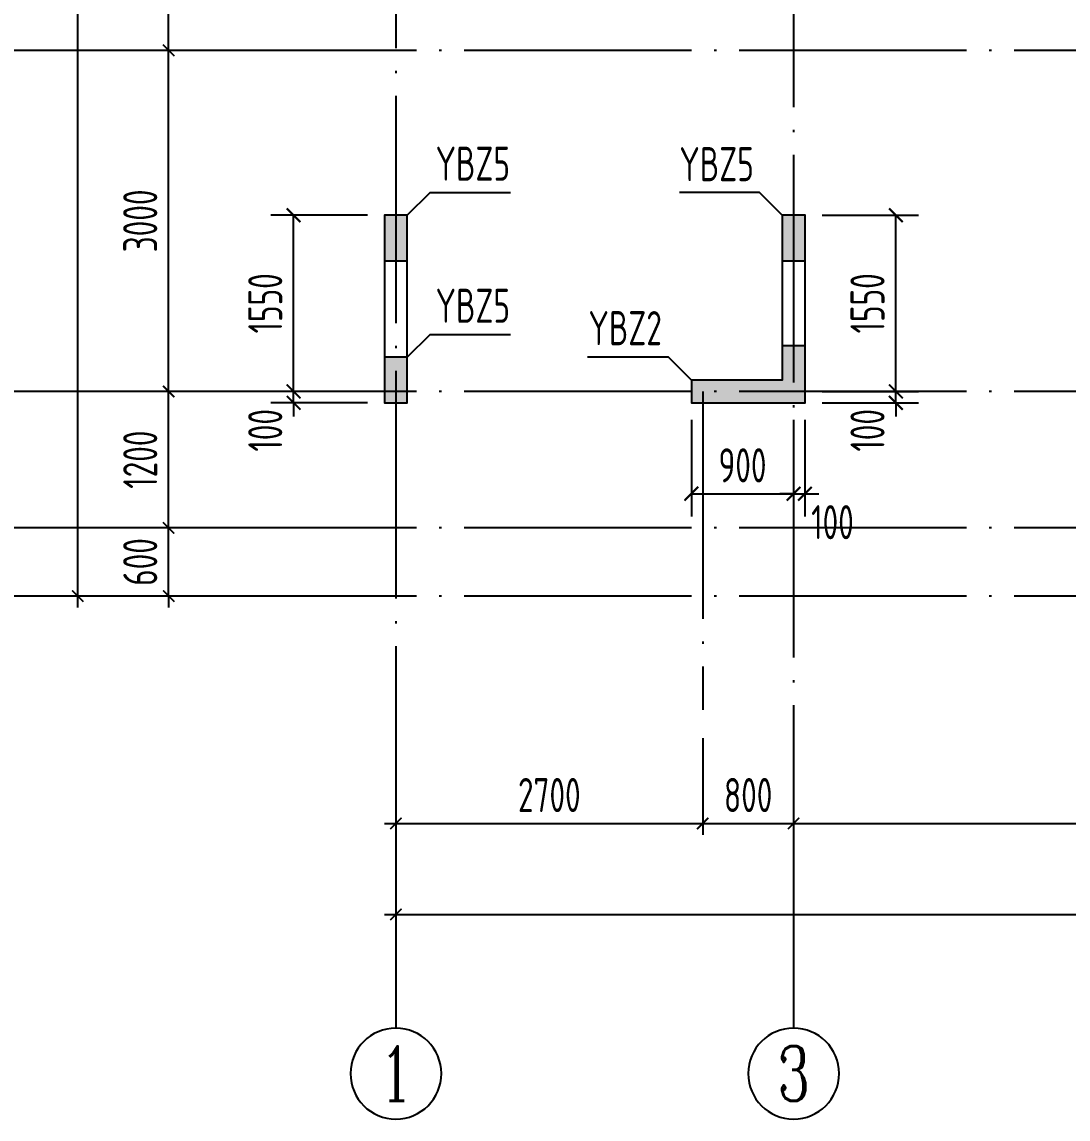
# Model space of a CAD drawing. Extents: x -1058961 to 23600, y -449123 to 2751847.
# Drawn here: x -448252 to -439046, y -54129 to -44479 of the extents above; entities that cross this region are included whole.
import ezdxf
from ezdxf.enums import TextEntityAlignment as Align

# ---------------------------------------------------------------- set-up
doc = ezdxf.new("R2010")
doc.units = 0
doc.header["$LTSCALE"] = 1000
doc.linetypes.add('DOTE', pattern=[2.42, 2, -0.2, 0.02, -0.2])
doc.layers.get('0').update_dxf_attribs({"linetype": 'CONTINUOUS'})
doc.layers.get('DEFPOINTS').update_dxf_attribs({"linetype": 'CONTINUOUS'})
for name, color, linetype in [('A-AXIS', 1, 'CONTINUOUS'), ('A-DOTE', 10, 'DOTE'), ('AXIS_NUM', 7, 'CONTINUOUS'), ('S-Q墙实线', 6, 'CONTINUOUS'), ('S-Q墙标注', 3, 'CONTINUOUS'), ('S-X详图填充', 252, 'CONTINUOUS'), ('S-X详图实线', 4, 'CONTINUOUS'), ('S-Y一般标注', 3, 'CONTINUOUS'), ('S-Z柱编号', 6, 'CONTINUOUS')]:
    doc.layers.add(name, color=color, linetype=linetype)
doc.styles.add('TSSD_Axis', font='complex.shx', dxfattribs={"width": 0.7, "bigfont": 'hztxt.shx'})
doc.styles.add('TSSD_DIMENSION', font='Tssdeng.shx', dxfattribs={"width": 0.7, "bigfont": 'tssdchn.shx'})
doc.styles.add('TSSD_REIN', font='tssdeng.shx', dxfattribs={"width": 0.7, "height": 300, "bigfont": 'tssdchn.shx'})
doc.styles.add('结构文字', font='zstxt.shx', dxfattribs={"width": 0.7, "bigfont": 'zshz.shx'})
doc.dimstyles.new('STRUCK', dxfattribs={"dimtxt": 400, "dimasz": 121, "dimexe": 200, "dimexo": 150, "dimgap": 115, "dimtad": 1, "dimdec": 0, "dimdsep": 46, "dimtxsty": '结构文字', "dimblk": 'ARCHTICK', "dimcen": 400, "dimclrd": 3, "dimclre": 3, "dimclrt": 7, "dimadec": 0, "dimazin": 0, "dimtfac": 1, "dimtdec": 0, "dimtix": 1, "dimtmove": 2, "dimatfit": 3, "dimldrblk": '_DIMX', "dimfxl": 0, "dimtolj": 1, "dimtzin": 0, "dimarcsym": 0})
doc.dimstyles.new('TSSD_100_100', dxfattribs={"dimtxt": 300, "dimasz": 100, "dimexe": 100, "dimexo": 250, "dimgap": 100, "dimtad": 1, "dimdec": 0, "dimzin": 0, "dimdsep": 46, "dimtxsty": 'TSSD_DIMENSION', "dimblk": 'ARCHTICK', "dimcen": 0, "dimdle": 100, "dimclrt": 7, "dimadec": 0, "dimazin": 0, "dimtfac": 1, "dimtdec": 0, "dimtix": 1, "dimtmove": 2, "dimatfit": 3, "dimldrblk": 'ARCHTICK', "dimfxl": 0, "dimtolj": 1, "dimtzin": 0, "dimarcsym": 0})

# ---------------------------------------------------------------- blocks, each defined once
blk = doc.blocks.new('_ArchTick')
at = {"color": 0, "linetype": 'ByBlock', "const_width": 0.15}
blk.add_lwpolyline([(-0.5, -0.5), (0.5, 0.5)], dxfattribs=at)
blk = doc.blocks.new('*D3148')
at = {"layer": 'DEFPOINTS', "color": 0}
for p in [(2600, 5200), (3600, 5200), (3600, 4600)]:
    blk.add_point(p, dxfattribs=at)
at = {"layer": 'S-Y一般标注', "color": 0, "lineweight": -2}
for p, q in [((2600, 5200), (2600, 5300)), ((3350, 5200), (2500, 5200)), ((2600, 4600), (2600, 5200)), ((3350, 4600), (2500, 4600)), ((2600, 4600), (2600, 4500))]:
    blk.add_line(p, q, dxfattribs=at)
at = {"layer": 'S-Y一般标注', "color": 0, "lineweight": -2, "xscale": 100, "yscale": 100, "zscale": 100}
for p, rotation in [((2600, 5200), 270), ((2600, 4600), 90)]:
    blk.add_blockref('_ArchTick', p, dxfattribs=dict(at, rotation=rotation))
at = {"layer": 'S-Y一般标注', "color": 7, "insert": (2350, 4900), "char_height": 300, "attachment_point": 5, "rotation": 90, "style": 'TSSD_DIMENSION'}
blk.add_mtext('\\A1;600', dxfattribs=at)
blk = doc.blocks.new('*D3149')
at = {"layer": 'DEFPOINTS', "color": 0}
for p in [(2600, 10900), (3600, 10900), (3600, 9400)]:
    blk.add_point(p, dxfattribs=at)
at = {"layer": 'S-Y一般标注', "color": 0, "lineweight": -2}
for p, q in [((2600, 9300), (2600, 11000)), ((3350, 10900), (2500, 10900)), ((3350, 9400), (2500, 9400))]:
    blk.add_line(p, q, dxfattribs=at)
at = {"layer": 'S-Y一般标注', "color": 0, "lineweight": -2, "xscale": 100, "yscale": 100, "zscale": 100}
for p, rotation in [((2600, 10900), 90), ((2600, 9400), 270)]:
    blk.add_blockref('_ArchTick', p, dxfattribs=dict(at, rotation=rotation))
at = {"layer": 'S-Y一般标注', "color": 7, "insert": (2350, 10150), "char_height": 300, "attachment_point": 5, "rotation": 90, "style": 'TSSD_DIMENSION'}
blk.add_mtext('\\A1;1500', dxfattribs=at)
blk = doc.blocks.new('*D3154')
at = {"layer": 'DEFPOINTS', "color": 0}
for p in [(1800, 20100), (3600, 20100), (3600, 4600)]:
    blk.add_point(p, dxfattribs=at)
at = {"layer": 'S-Y一般标注', "color": 0, "lineweight": -2}
for p, q in [((1800, 4500), (1800, 20200)), ((3350, 20100), (1700, 20100)), ((3350, 4600), (1700, 4600))]:
    blk.add_line(p, q, dxfattribs=at)
at = {"layer": 'S-Y一般标注', "color": 0, "lineweight": -2, "xscale": 100, "yscale": 100, "zscale": 100}
for p, rotation in [((1800, 20100), 90), ((1800, 4600), 270)]:
    blk.add_blockref('_ArchTick', p, dxfattribs=dict(at, rotation=rotation))
at = {"layer": 'S-Y一般标注', "color": 7, "insert": (1550, 12350), "char_height": 300, "attachment_point": 5, "rotation": 90, "style": 'TSSD_DIMENSION'}
blk.add_mtext('\\A1;15500', dxfattribs=at)
blk = doc.blocks.new('*D3158')
at = {"layer": 'DEFPOINTS', "color": 0}
for p in [(2600, 6400), (3600, 6400), (3600, 5200)]:
    blk.add_point(p, dxfattribs=at)
at = {"layer": 'S-Y一般标注', "color": 0, "lineweight": -2}
for p, q in [((2600, 5100), (2600, 6500)), ((3350, 6400), (2500, 6400)), ((3350, 5200), (2500, 5200))]:
    blk.add_line(p, q, dxfattribs=at)
at = {"layer": 'S-Y一般标注', "color": 0, "lineweight": -2, "xscale": 100, "yscale": 100, "zscale": 100}
for p, rotation in [((2600, 6400), 90), ((2600, 5200), 270)]:
    blk.add_blockref('_ArchTick', p, dxfattribs=dict(at, rotation=rotation))
at = {"layer": 'S-Y一般标注', "color": 7, "insert": (2350, 5800), "char_height": 300, "attachment_point": 5, "rotation": 90, "style": 'TSSD_DIMENSION'}
blk.add_mtext('\\A1;1200', dxfattribs=at)
blk = doc.blocks.new('*D3159')
at = {"layer": 'DEFPOINTS', "color": 0}
for p in [(2600, 9400), (3600, 9400), (3600, 6400)]:
    blk.add_point(p, dxfattribs=at)
at = {"layer": 'S-Y一般标注', "color": 0, "lineweight": -2}
for p, q in [((2600, 6300), (2600, 9500)), ((3350, 9400), (2500, 9400)), ((3350, 6400), (2500, 6400))]:
    blk.add_line(p, q, dxfattribs=at)
at = {"layer": 'S-Y一般标注', "color": 0, "lineweight": -2, "xscale": 100, "yscale": 100, "zscale": 100}
for p, rotation in [((2600, 9400), 90), ((2600, 6400), 270)]:
    blk.add_blockref('_ArchTick', p, dxfattribs=dict(at, rotation=rotation))
at = {"layer": 'S-Y一般标注', "color": 7, "insert": (2350, 7900), "char_height": 300, "attachment_point": 5, "rotation": 90, "style": 'TSSD_DIMENSION'}
blk.add_mtext('\\A1;3000', dxfattribs=at)
blk = doc.blocks.new('ts_axno')
at = {"color": 0, "linetype": 'ByBlock', "lineweight": -2}
blk.add_circle((0, 0), 0.5, dxfattribs=at)
at = {"color": 0, "linetype": 'ByBlock', "lineweight": -2, "style": 'TSSD_Axis', "width": 0.7}
blk.add_attdef('A', text='', height=0.6, dxfattribs=at).set_placement((0, 0), align=Align.MIDDLE_CENTER)
blk = doc.blocks.new('*D3164')
at = {"layer": 'DEFPOINTS', "color": 0}
for p in [(7300, 3600), (8100, 3600), (8100, 2600)]:
    blk.add_point(p, dxfattribs=at)
at = {"layer": 'S-Y一般标注', "color": 0, "lineweight": -2}
for p, q in [((7300, 3350), (7300, 2500)), ((8100, 3350), (8100, 2500)), ((7200, 2600), (8200, 2600))]:
    blk.add_line(p, q, dxfattribs=at)
at = {"layer": 'S-Y一般标注', "color": 0, "lineweight": -2, "xscale": 100, "yscale": 100, "zscale": 100, "rotation": 180}
blk.add_blockref('_ArchTick', (7300, 2600), dxfattribs=at)
at = {"layer": 'S-Y一般标注', "color": 0, "lineweight": -2, "xscale": 100, "yscale": 100, "zscale": 100}
blk.add_blockref('_ArchTick', (8100, 2600), dxfattribs=at)
at = {"layer": 'S-Y一般标注', "color": 7, "insert": (7700, 2850), "char_height": 300, "attachment_point": 5, "style": 'TSSD_DIMENSION'}
blk.add_mtext('\\A1;800', dxfattribs=at)
blk = doc.blocks.new('*D3165')
at = {"layer": 'DEFPOINTS', "color": 0}
for p in [(8100, 3600), (13900, 3600), (13900, 2600)]:
    blk.add_point(p, dxfattribs=at)
at = {"layer": 'S-Y一般标注', "color": 0, "lineweight": -2}
for p, q in [((8100, 3350), (8100, 2500)), ((13900, 3350), (13900, 2500)), ((8000, 2600), (14000, 2600))]:
    blk.add_line(p, q, dxfattribs=at)
at = {"layer": 'S-Y一般标注', "color": 0, "lineweight": -2, "xscale": 100, "yscale": 100, "zscale": 100, "rotation": 180}
blk.add_blockref('_ArchTick', (8100, 2600), dxfattribs=at)
at = {"layer": 'S-Y一般标注', "color": 0, "lineweight": -2, "xscale": 100, "yscale": 100, "zscale": 100}
blk.add_blockref('_ArchTick', (13900, 2600), dxfattribs=at)
at = {"layer": 'S-Y一般标注', "color": 7, "insert": (11000, 2850), "char_height": 300, "attachment_point": 5, "style": 'TSSD_DIMENSION'}
blk.add_mtext('\\A1;5800', dxfattribs=at)
blk = doc.blocks.new('*D3176')
at = {"layer": 'DEFPOINTS', "color": 0}
for p in [(4600, 3600), (54600, 3600), (54600, 1800)]:
    blk.add_point(p, dxfattribs=at)
at = {"layer": 'S-Y一般标注', "color": 0, "lineweight": -2}
for p, q in [((4600, 3350), (4600, 1700)), ((54600, 3350), (54600, 1700)), ((4500, 1800), (54700, 1800))]:
    blk.add_line(p, q, dxfattribs=at)
at = {"layer": 'S-Y一般标注', "color": 0, "lineweight": -2, "xscale": 100, "yscale": 100, "zscale": 100, "rotation": 180}
blk.add_blockref('_ArchTick', (4600, 1800), dxfattribs=at)
at = {"layer": 'S-Y一般标注', "color": 0, "lineweight": -2, "xscale": 100, "yscale": 100, "zscale": 100}
blk.add_blockref('_ArchTick', (54600, 1800), dxfattribs=at)
at = {"layer": 'S-Y一般标注', "color": 7, "insert": (29600, 2050), "char_height": 300, "attachment_point": 5, "style": 'TSSD_DIMENSION'}
blk.add_mtext('\\A1;50000', dxfattribs=at)
blk = doc.blocks.new('*D3178')
at = {"layer": 'DEFPOINTS', "color": 0}
for p in [(4600, 3600), (7300, 3600), (7300, 2600)]:
    blk.add_point(p, dxfattribs=at)
at = {"layer": 'S-Y一般标注', "color": 0, "lineweight": -2}
for p, q in [((4600, 3350), (4600, 2500)), ((7300, 3350), (7300, 2500)), ((4500, 2600), (7400, 2600))]:
    blk.add_line(p, q, dxfattribs=at)
at = {"layer": 'S-Y一般标注', "color": 0, "lineweight": -2, "xscale": 100, "yscale": 100, "zscale": 100, "rotation": 180}
blk.add_blockref('_ArchTick', (4600, 2600), dxfattribs=at)
at = {"layer": 'S-Y一般标注', "color": 0, "lineweight": -2, "xscale": 100, "yscale": 100, "zscale": 100}
blk.add_blockref('_ArchTick', (7300, 2600), dxfattribs=at)
at = {"layer": 'S-Y一般标注', "color": 7, "insert": (5950, 2850), "char_height": 300, "attachment_point": 5, "style": 'TSSD_DIMENSION'}
blk.add_mtext('\\A1;2700', dxfattribs=at)
blk = doc.blocks.new('*D418')
at = {"layer": 'DEFPOINTS', "color": 0}
for p in [(-445860.9, -47728.9), (-445060.9, -47728.9), (-445060.9, -47828.9)]:
    blk.add_point(p, dxfattribs=at)
at = {"layer": 'S-Q墙标注', "color": 3, "lineweight": -2}
for p, q in [((-445860.9, -47728.9), (-445860.9, -47607.9)), ((-445210.9, -47728.9), (-446060.9, -47728.9)), ((-445860.9, -47828.9), (-445860.9, -47728.9)), ((-445210.9, -47828.9), (-446060.9, -47828.9)), ((-445860.9, -47828.9), (-445860.9, -47949.9))]:
    blk.add_line(p, q, dxfattribs=at)
at = {"layer": 'S-Q墙标注', "color": 3, "lineweight": -2, "xscale": 121, "yscale": 121, "zscale": 121}
for p, rotation in [((-445860.9, -47728.9), 270), ((-445860.9, -47828.9), 90)]:
    blk.add_blockref('_ArchTick', p, dxfattribs=dict(at, rotation=rotation))
at = {"layer": 'S-Q墙标注', "color": 7, "insert": (-446110.9, -48070.8), "char_height": 300, "attachment_point": 5, "rotation": 90, "style": 'TSSD_REIN'}
blk.add_mtext('\\A1;100', dxfattribs=at)
blk = doc.blocks.new('_DIMX')
blk.add_line((-150, 0), (150, 0))
at = {"const_width": 50}
blk.add_lwpolyline([(-70, -70), (70, 70)], dxfattribs=at)
blk = doc.blocks.new('*D419')
at = {"layer": 'DEFPOINTS', "color": 0}
for p in [(-445860.9, -46178.9), (-445060.9, -46178.9), (-445060.9, -47728.9)]:
    blk.add_point(p, dxfattribs=at)
at = {"layer": 'S-Q墙标注', "color": 3, "lineweight": -2}
for p, q in [((-445210.9, -46178.9), (-446060.9, -46178.9)), ((-445860.9, -47728.9), (-445860.9, -46178.9)), ((-445210.9, -47728.9), (-446060.9, -47728.9))]:
    blk.add_line(p, q, dxfattribs=at)
at = {"layer": 'S-Q墙标注', "color": 3, "lineweight": -2, "xscale": 121, "yscale": 121, "zscale": 121}
for p, rotation in [((-445860.9, -46178.9), 90), ((-445860.9, -47728.9), 270)]:
    blk.add_blockref('_ArchTick', p, dxfattribs=dict(at, rotation=rotation))
at = {"layer": 'S-Q墙标注', "color": 7, "insert": (-446110.9, -46953.9), "char_height": 300, "attachment_point": 5, "rotation": 90, "style": 'TSSD_REIN'}
blk.add_mtext('\\A1;1550', dxfattribs=at)
blk = doc.blocks.new('*D422')
at = {"layer": 'DEFPOINTS', "color": 0}
for p in [(-441360.9, -47728.9), (-440560.9, -47728.9), (-441360.9, -47828.9)]:
    blk.add_point(p, dxfattribs=at)
at = {"layer": 'S-Q墙标注', "color": 3, "lineweight": -2}
for p, q in [((-440560.9, -47728.9), (-440560.9, -47607.9)), ((-441210.9, -47728.9), (-440360.9, -47728.9)), ((-440560.9, -47828.9), (-440560.9, -47728.9)), ((-441210.9, -47828.9), (-440360.9, -47828.9)), ((-440560.9, -47828.9), (-440560.9, -47949.9))]:
    blk.add_line(p, q, dxfattribs=at)
at = {"layer": 'S-Q墙标注', "color": 3, "lineweight": -2, "xscale": 121, "yscale": 121, "zscale": 121}
for p, rotation in [((-440560.9, -47728.9), 270), ((-440560.9, -47828.9), 90)]:
    blk.add_blockref('_ArchTick', p, dxfattribs=dict(at, rotation=rotation))
at = {"layer": 'S-Q墙标注', "color": 7, "insert": (-440810.9, -48070.8), "char_height": 300, "attachment_point": 5, "rotation": 90, "style": 'TSSD_REIN'}
blk.add_mtext('\\A1;100', dxfattribs=at)
blk = doc.blocks.new('*D423')
at = {"layer": 'DEFPOINTS', "color": 0}
for p in [(-441360.9, -46178.9), (-440560.9, -46178.9), (-441360.9, -47728.9)]:
    blk.add_point(p, dxfattribs=at)
at = {"layer": 'S-Q墙标注', "color": 3, "lineweight": -2}
for p, q in [((-441210.9, -46178.9), (-440360.9, -46178.9)), ((-440560.9, -47728.9), (-440560.9, -46178.9)), ((-441210.9, -47728.9), (-440360.9, -47728.9))]:
    blk.add_line(p, q, dxfattribs=at)
at = {"layer": 'S-Q墙标注', "color": 3, "lineweight": -2, "xscale": 121, "yscale": 121, "zscale": 121}
for p, rotation in [((-440560.9, -46178.9), 90), ((-440560.9, -47728.9), 270)]:
    blk.add_blockref('_ArchTick', p, dxfattribs=dict(at, rotation=rotation))
at = {"layer": 'S-Q墙标注', "color": 7, "insert": (-440810.9, -46953.9), "char_height": 300, "attachment_point": 5, "rotation": 90, "style": 'TSSD_REIN'}
blk.add_mtext('\\A1;1550', dxfattribs=at)
blk = doc.blocks.new('*D424')
at = {"layer": 'DEFPOINTS', "color": 0}
for p in [(-442360.9, -47828.9), (-441460.9, -47828.9), (-441460.9, -48628.9)]:
    blk.add_point(p, dxfattribs=at)
at = {"layer": 'S-Q墙标注', "color": 3, "lineweight": -2}
for p, q in [((-442360.9, -47978.9), (-442360.9, -48828.9)), ((-441460.9, -47978.9), (-441460.9, -48828.9)), ((-442360.9, -48628.9), (-441460.9, -48628.9))]:
    blk.add_line(p, q, dxfattribs=at)
at = {"layer": 'S-Q墙标注', "color": 3, "lineweight": -2, "xscale": 121, "yscale": 121, "zscale": 121, "rotation": 180}
blk.add_blockref('_ArchTick', (-442360.9, -48628.9), dxfattribs=at)
at = {"layer": 'S-Q墙标注', "color": 3, "lineweight": -2, "xscale": 121, "yscale": 121, "zscale": 121}
blk.add_blockref('_ArchTick', (-441460.9, -48628.9), dxfattribs=at)
at = {"layer": 'S-Q墙标注', "color": 7, "insert": (-441910.9, -48378.9), "char_height": 300, "attachment_point": 5, "style": 'TSSD_REIN'}
blk.add_mtext('\\A1;900', dxfattribs=at)
blk = doc.blocks.new('*D425')
at = {"layer": 'DEFPOINTS', "color": 0}
for p in [(-441460.9, -47828.9), (-441360.9, -47828.9), (-441360.9, -48628.9)]:
    blk.add_point(p, dxfattribs=at)
at = {"layer": 'S-Q墙标注', "color": 3, "lineweight": -2}
for p, q in [((-441460.9, -47978.9), (-441460.9, -48828.9)), ((-441360.9, -47978.9), (-441360.9, -48828.9)), ((-441460.9, -48628.9), (-441581.9, -48628.9)), ((-441460.9, -48628.9), (-441360.9, -48628.9)), ((-441360.9, -48628.9), (-441239.9, -48628.9))]:
    blk.add_line(p, q, dxfattribs=at)
at = {"layer": 'S-Q墙标注', "color": 3, "lineweight": -2, "xscale": 121, "yscale": 121, "zscale": 121}
blk.add_blockref('_ArchTick', (-441460.9, -48628.9), dxfattribs=at)
at = {"layer": 'S-Q墙标注', "color": 3, "lineweight": -2, "xscale": 121, "yscale": 121, "zscale": 121, "rotation": 180}
blk.add_blockref('_ArchTick', (-441360.9, -48628.9), dxfattribs=at)
at = {"layer": 'S-Q墙标注', "color": 7, "insert": (-441118.9, -48878.9), "char_height": 300, "attachment_point": 5, "style": 'TSSD_REIN'}
blk.add_mtext('\\A1;100', dxfattribs=at)
blk = doc.blocks.new('20210726.16350016')
at = {"layer": 'A-AXIS'}
for p, q in [((3600, 9400), (800, 9400)), ((3600, 6400), (800, 6400)), ((3600, 5200), (800, 5200)), ((3600, 4600), (800, 4600)), ((4600, 3600), (4600, 800)), ((8100, 3600), (8100, 800))]:
    blk.add_line(p, q, dxfattribs=at)
at = {"layer": 'A-DOTE'}
for p, q in [((4600, 21100), (4600, 3600)), ((8100, 10900), (8100, 3600)), ((55600, 9400), (3600, 9400)), ((55600, 6400), (3600, 6400)), ((7300, 6400), (7300, 3600)), ((55600, 5200), (3600, 5200)), ((55600, 4600), (3600, 4600))]:
    blk.add_line(p, q, dxfattribs=at)
at = {"layer": 'A-AXIS'}
ref = blk.add_blockref('ts_axno', (4600, 400), dxfattribs=dict(at, xscale=-800, yscale=800, zscale=800, rotation=180))
ref.add_attrib('1', '1', dxfattribs={"layer": 'AXIS_NUM', "height": 480, "style": 'TSSD_Axis', "width": 0.7}).set_placement((4600, 400), align=Align.MIDDLE_CENTER)
ref = blk.add_blockref('ts_axno', (8100, 400), dxfattribs=dict(at, xscale=-800, yscale=800, zscale=800, rotation=180))
ref.add_attrib('2', '3', dxfattribs={"layer": 'AXIS_NUM', "height": 480, "style": 'TSSD_Axis', "width": 0.7}).set_placement((8100, 400), align=Align.MIDDLE_CENTER)
at = {"layer": 'S-Y一般标注'}
for base, p1, p2, picture, middle in [((1800, 20100), (3600, 4600), (3600, 20100), '*D3154', (1550, 12350)), ((2600, 10900), (3600, 9400), (3600, 10900), '*D3149', (2350, 10150)), ((2600, 9400), (3600, 6400), (3600, 9400), '*D3159', (2350, 7900)), ((2600, 6400), (3600, 5200), (3600, 6400), '*D3158', (2350, 5800)), ((2600, 5200), (3600, 4600), (3600, 5200), '*D3148', (2350, 4900))]:
    dim = blk.add_linear_dim(base=base, p1=p1, p2=p2, angle=90, dimstyle='TSSD_100_100', dxfattribs=at)
    dim.commit()
    dim.dimension.update_dxf_attribs({"geometry": picture, "text_midpoint": middle})
for base, p1, p2, picture, middle in [((54600, 1800), (4600, 3600), (54600, 3600), '*D3176', (29600, 2050)), ((7300, 2600), (4600, 3600), (7300, 3600), '*D3178', (5950, 2850)), ((8100, 2600), (7300, 3600), (8100, 3600), '*D3164', (7700, 2850)), ((13900, 2600), (8100, 3600), (13900, 3600), '*D3165', (11000, 2850))]:
    dim = blk.add_linear_dim(base=base, p1=p1, p2=p2, dimstyle='TSSD_100_100', dxfattribs=at)
    dim.commit()
    dim.dimension.update_dxf_attribs({"geometry": picture, "text_midpoint": middle})

msp = doc.modelspace()

# ---------------------------------------------------------------- hatches: boundary and pattern name
at = {"layer": 'S-X详图填充'}
h = msp.add_hatch(color=256, dxfattribs=at)
h.dxf.hatch_style = 1
h.paths.add_polyline_path([(-445060.86, -46578.92), (-444860.86, -46578.92), (-444860.86, -46178.92), (-445060.86, -46178.92)])
h = msp.add_hatch(color=256, dxfattribs=at)
h.dxf.hatch_style = 1
h.paths.add_polyline_path([(-441560.86, -46578.88), (-441360.86, -46578.88), (-441360.86, -46178.88), (-441560.86, -46178.88)])
h = msp.add_hatch(color=256, dxfattribs=at)
h.dxf.hatch_style = 1
h.paths.add_polyline_path([(-441360.86, -47328.88), (-441560.86, -47328.88), (-441560.86, -47628.88), (-442360.85, -47628.88), (-442360.85, -47828.88), (-441360.86, -47828.88)])
h = msp.add_hatch(color=256, dxfattribs=at)
h.dxf.hatch_style = 1
h.paths.add_polyline_path([(-444860.86, -47428.88), (-445060.86, -47428.88), (-445060.86, -47828.88), (-444860.86, -47828.88)])

# ---------------------------------------------------------------- linework, layer by layer
at = {"layer": 'S-Q墙实线'}
msp.add_lwpolyline([(-444860.86, -47828.88), (-444860.86, -46178.92), (-445060.86, -46178.92), (-445060.86, -47828.88)], close=True, dxfattribs=at)
msp.add_lwpolyline([(-442260.87, -47628.88), (-442360.85, -47628.88), (-442360.85, -47828.88), (-442260.87, -47828.88), (-441360.86, -47828.88), (-441360.86, -46178.88), (-441560.86, -46178.88), (-441560.86, -47628.88), (-442260.87, -47628.88)], dxfattribs=at)
at = {"layer": 'S-X详图实线'}
for points in [[(-445060.86, -46578.92), (-444860.86, -46578.92), (-444860.86, -46178.92), (-445060.86, -46178.92), (-445060.86, -46578.92)], [(-441560.86, -46578.88), (-441360.86, -46578.88), (-441360.86, -46178.88), (-441560.86, -46178.88), (-441560.86, -46578.88)], [(-441360.86, -47328.88), (-441560.86, -47328.88), (-441560.86, -47628.88), (-442360.85, -47628.88), (-442360.85, -47828.88), (-441360.86, -47828.88), (-441360.86, -47328.88)], [(-444860.86, -47428.88), (-445060.86, -47428.88), (-445060.86, -47828.88), (-444860.86, -47828.88), (-444860.86, -47428.88)]]:
    msp.add_lwpolyline(points, close=True, dxfattribs=at)
at = {"layer": 'S-Z柱编号', "color": 7}
for points in [[(-444860.86, -46178.92), (-444660.86, -45978.92), (-443953.47, -45978.92)], [(-441560.86, -46178.88), (-441760.86, -45978.88), (-442464.73, -45978.88)], [(-444860.86, -47428.88), (-444660.86, -47228.88), (-443953.47, -47228.88)], [(-442360.85, -47628.88), (-442560.85, -47428.88), (-443276.07, -47428.88)]]:
    msp.add_lwpolyline(points, dxfattribs=at)

# ---------------------------------------------------------------- block references
at = {"layer": 'A-DOTE'}
msp.add_blockref('20210726.16350016', (-449560.87, -54128.93), dxfattribs=at)

# ---------------------------------------------------------------- texts
at = {"layer": 'S-Z柱编号', "color": 7, "style": 'TSSD_REIN', "width": 0.7}
for s, p in [('YBZ5', (-444611.88, -45965.18)), ('YBZ5', (-442466.62, -45969.6)), ('YBZ5', (-444611.88, -47215.14)), ('YBZ2', (-443266.62, -47412.04))]:
    msp.add_text(s, height=300, dxfattribs=at).set_placement(p, align=Align.BOTTOM_LEFT)

# ---------------------------------------------------------------- dimensions: what is measured, and where the dimension line sits
at = {"layer": 'S-Q墙标注'}
for base, p1, p2, picture, middle in [((-445860.86, -46178.92), (-445060.86, -47728.88), (-445060.86, -46178.92), '*D419', (-446110.86, -46953.9)), ((-440560.86, -46178.88), (-441360.86, -47728.88), (-441360.86, -46178.88), '*D423', (-440810.86, -46953.88))]:
    dim = msp.add_linear_dim(base=base, p1=p1, p2=p2, angle=90, dimstyle='STRUCK', override={"dimtxt": 300, "dimgap": 100, "dimtxsty": 'TSSD_REIN'}, dxfattribs=at)
    dim.commit()
    dim.dimension.update_dxf_attribs({"geometry": picture, "text_midpoint": middle})
for base, p1, p2, picture, middle in [((-445860.86, -47728.88), (-445060.86, -47828.88), (-445060.86, -47728.88), '*D418', (-446110.86, -48070.8)), ((-440560.86, -47728.88), (-441360.86, -47828.88), (-441360.86, -47728.88), '*D422', (-440810.86, -48070.8))]:
    dim = msp.add_linear_dim(base=base, p1=p1, p2=p2, angle=90, dimstyle='STRUCK', override={"dimtxt": 300, "dimgap": 100, "dimtxsty": 'TSSD_REIN'}, dxfattribs=at)
    dim.commit()
    dim.dimension.update_dxf_attribs({"geometry": picture, "text_midpoint": middle, "dimtype": 160})
dim = msp.add_linear_dim(base=(-441460.87, -48628.88), p1=(-442360.85, -47828.88), p2=(-441460.87, -47828.88), dimstyle='STRUCK', override={"dimtxt": 300, "dimgap": 100, "dimtxsty": 'TSSD_REIN'}, dxfattribs=at)
dim.commit()
dim.dimension.update_dxf_attribs({"geometry": '*D424', "text_midpoint": (-441910.86, -48378.88)})
dim = msp.add_linear_dim(base=(-441360.86, -48628.88), p1=(-441460.87, -47828.88), p2=(-441360.86, -47828.88), dimstyle='STRUCK', override={"dimtxt": 300, "dimgap": 100, "dimtxsty": 'TSSD_REIN'}, dxfattribs=at)
dim.commit()
dim.dimension.update_dxf_attribs({"geometry": '*D425', "text_midpoint": (-441118.93, -48878.88), "dimtype": 160})

doc.saveas('drawing.dxf')
